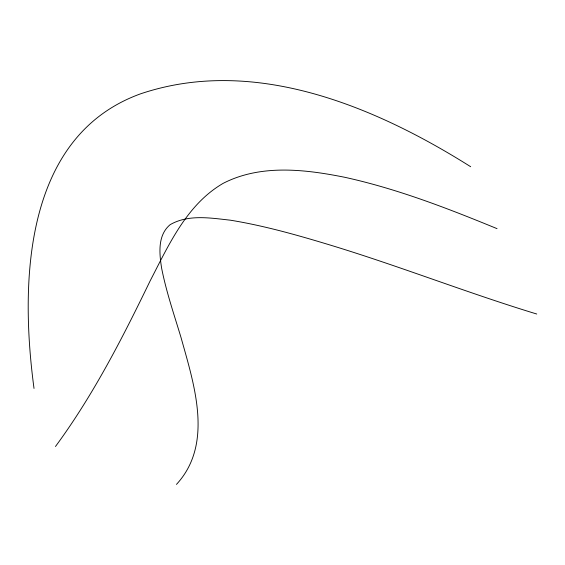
<?xml version="1.0" encoding="UTF-8"?>
<svg xmlns="http://www.w3.org/2000/svg" width="565" height="565" viewBox="0 0 565 565"><rect width="100%" height="100%" fill="white"/><g stroke="black" fill="none" stroke-linecap="round" stroke-linejoin="round"><path stroke-width="0.85" d="M55.469 446.505C93.267 395.133 122.393 338.216 150.099 280.967C168.709 245.076 186.62 204.65 223.048 183.406C260.627 164.027 304.902 169.295 344.798 177.297C397.244 188.823 447.494 208.28 497.031 228.648M176.457 484.403C213.902 443.878 194.035 384.313 181.111 337.821C174.154 314.726 166.272 291.837 161.618 268.128C159.309 253.48 157.423 235.301 170.129 224.679C188.371 214.163 210.441 218.012 230.315 220.18C264.378 225.725 297.628 235.188 330.61 245.189C399.942 266.263 467.432 292.924 536.75 314.02M470.673 166.724C374.948 106.397 253.96 55.582 140.494 93.854C22.692 136.49 20.086 284.76 34.02 388.438"/></g></svg>
